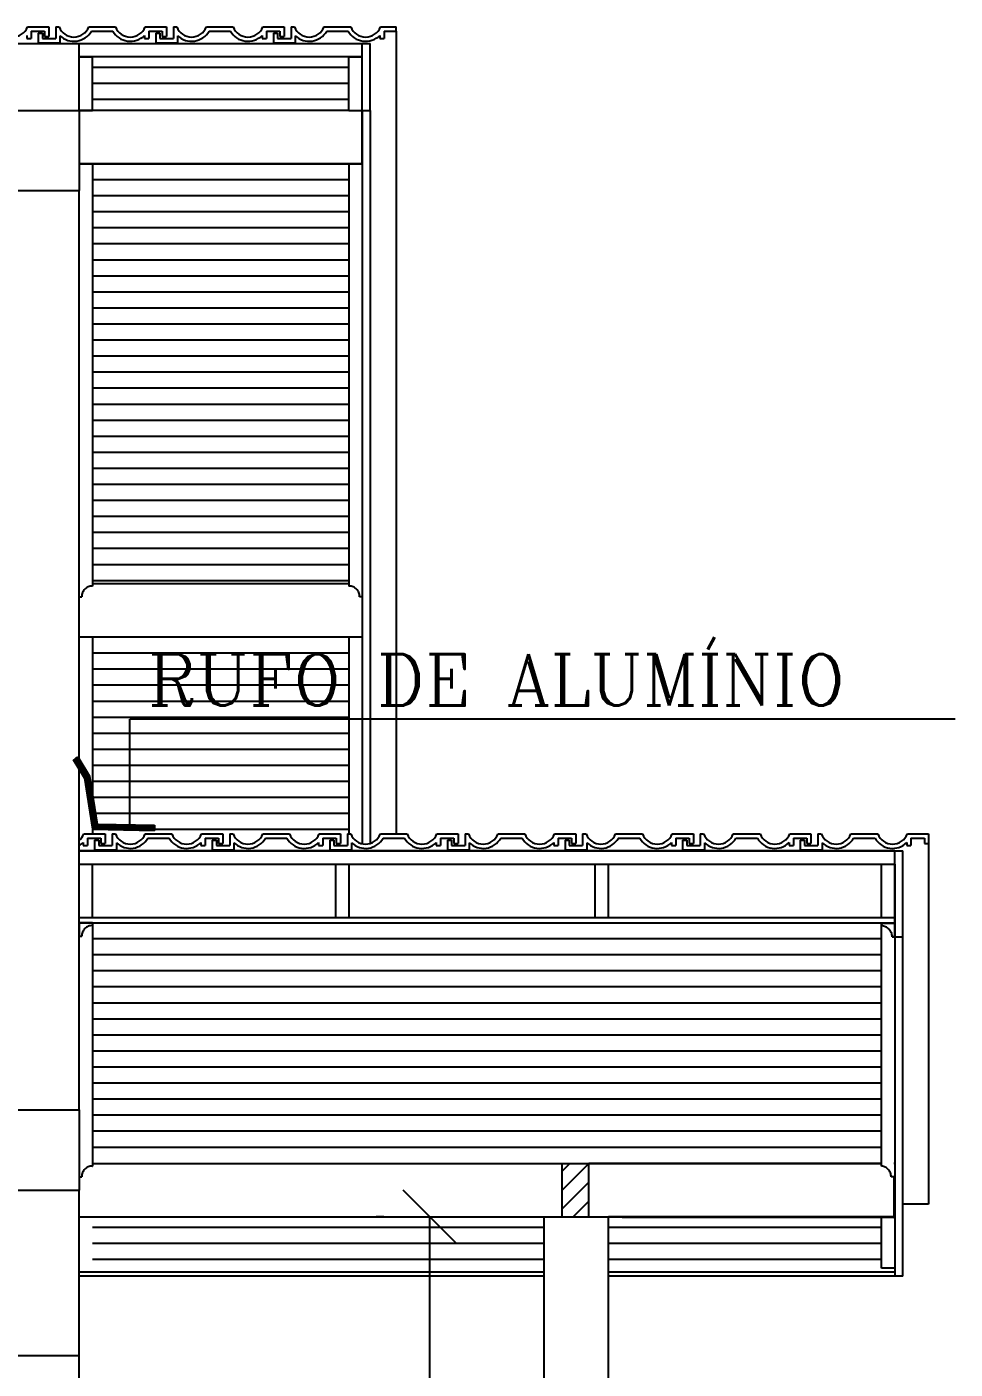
# Model space of a CAD drawing. Extents: x -36 to 60, y 199 to 483.
# Drawn here: x 4.148 to 5.884, y 202.285 to 204.796 of the extents above; entities that cross this region are included whole.
import ezdxf

# ---------------------------------------------------------------- set-up
doc = ezdxf.new("R2010")
doc.units = 0
doc.header["$LTSCALE"] = 20
doc.linetypes.add('DASHED2', pattern=[0.375, 0.25, -0.125])
doc.layers.get('0').update_dxf_attribs({"linetype": 'CONTINUOUS'})
doc.layers.get('DEFPOINTS').update_dxf_attribs({"linetype": 'CONTINUOUS'})
for name, color, linetype in [('CONCRETO', 5, 'CONTINUOUS'), ('CORTE', 244, 'CONTINUOUS'), ('MADEIRAME', 244, 'CONTINUOUS'), ('PAREDE', 7, 'CONTINUOUS'), ('PISO', 244, 'CONTINUOUS'), ('TELHA', 3, 'CONTINUOUS'), ('TEXTO', 1, 'CONTINUOUS'), ('VISTAL', 30, 'CONTINUOUS'), ('VISTAP', 244, 'CONTINUOUS')]:
    doc.layers.add(name, color=color, linetype=linetype)
doc.styles.add('ROMANC', font='romanc')
doc.dimstyles.get("Standard").update_dxf_attribs({"dimscale": 0, "dimtxt": 0.1, "dimasz": 0.05, "dimexe": 0.1, "dimexo": 0.062, "dimgap": 0.05, "dimtad": 1, "dimtoh": 1, "dimzin": 0, "dimtxsty": 'ROMANC', "dimblk1": 'DOT', "dimblk2": 'DOT', "dimsah": 1, "dimcen": 0.09, "dimclrd": 202, "dimclre": 202, "dimclrt": 244, "dimazin": 3, "dimtfac": 1, "dimtofl": 0, "dimtmove": 0, "dimatfit": 3, "dimtolj": 1, "dimtzin": 0})

# ---------------------------------------------------------------- blocks, each defined once
blk = doc.blocks.new('*X24')
at = {"color": 0, "linetype": 'CONTINUOUS'}
for p, q in [((24.8502, 242.6391), (24.9001, 242.689)), ((24.8502, 242.6744), (24.8648, 242.689)), ((24.8502, 242.6037), (24.9002, 242.6537)), ((24.8708, 242.589), (24.9002, 242.6184))]:
    blk.add_line(p, q, dxfattribs=at)
blk = doc.blocks.new('*X27')
at = {"color": 0, "linetype": 'CONTINUOUS'}
for p, q in [((23.9371, 243.4425), (23.9425, 243.4479)), ((23.9378, 243.4414), (23.945, 243.4486)), ((23.9384, 243.4403), (23.9457, 243.4476)), ((23.9391, 243.4392), (23.9464, 243.4465)), ((23.9398, 243.4381), (23.947, 243.4454)), ((23.9404, 243.437), (23.9477, 243.4443)), ((23.9411, 243.4359), (23.9484, 243.4432)), ((23.9418, 243.4348), (23.9491, 243.4421)), ((23.9425, 243.4337), (23.9497, 243.441)), ((23.9431, 243.4326), (23.9504, 243.4399)), ((23.9438, 243.4315), (23.9511, 243.4388)), ((23.9445, 243.4304), (23.9517, 243.4377)), ((23.9451, 243.4293), (23.9524, 243.4366)), ((23.9458, 243.4282), (23.9531, 243.4355)), ((23.9465, 243.4271), (23.9538, 243.4344)), ((23.9472, 243.426), (23.9544, 243.4333)), ((23.9478, 243.4249), (23.9551, 243.4322)), ((23.9485, 243.4238), (23.9558, 243.4311)), ((23.9492, 243.4227), (23.9564, 243.43)), ((23.9498, 243.4216), (23.9571, 243.4289)), ((23.9505, 243.4205), (23.9578, 243.4278)), ((23.9512, 243.4194), (23.9585, 243.4267)), ((23.9518, 243.4183), (23.9591, 243.4256)), ((23.9525, 243.4173), (23.9598, 243.4245)), ((23.9532, 243.4162), (23.9605, 243.4234)), ((23.9539, 243.4151), (23.9611, 243.4223)), ((23.9545, 243.414), (23.9618, 243.4212)), ((23.9552, 243.4129), (23.9625, 243.4201)), ((23.9559, 243.4118), (23.9631, 243.419)), ((23.9565, 243.4107), (23.9638, 243.4179)), ((23.9572, 243.4095), (23.9645, 243.4168)), ((23.9574, 243.408), (23.9652, 243.4158)), ((23.9576, 243.4064), (23.9658, 243.4147)), ((23.9579, 243.4049), (23.9665, 243.4136)), ((23.9581, 243.4034), (23.9669, 243.4121)), ((23.9583, 243.4019), (23.9671, 243.4106)), ((23.9586, 243.4003), (23.9673, 243.4091)), ((23.9588, 243.3988), (23.9676, 243.4076)), ((23.9591, 243.3973), (23.9678, 243.406)), ((23.9593, 243.3957), (23.9681, 243.4045)), ((23.9595, 243.3942), (23.9683, 243.403)), ((23.9598, 243.3927), (23.9685, 243.4014)), ((23.96, 243.3912), (23.9688, 243.3999)), ((23.9603, 243.3896), (23.969, 243.3984)), ((23.9605, 243.3881), (23.9692, 243.3969)), ((23.9607, 243.3866), (23.9695, 243.3953)), ((23.961, 243.385), (23.9697, 243.3938)), ((23.9612, 243.3835), (23.97, 243.3923)), ((23.9615, 243.382), (23.9702, 243.3907)), ((23.9617, 243.3805), (23.9704, 243.3892)), ((23.9619, 243.3789), (23.9707, 243.3877)), ((23.9622, 243.3774), (23.9709, 243.3862)), ((23.9624, 243.3759), (23.9712, 243.3846)), ((23.9626, 243.3743), (23.9714, 243.3831)), ((23.9629, 243.3728), (23.9716, 243.3816)), ((23.9631, 243.3713), (23.9719, 243.38)), ((23.9634, 243.3698), (23.9721, 243.3785)), ((23.9636, 243.3682), (23.9721, 243.3767)), ((23.9638, 243.3667), (23.9721, 243.3749)), ((23.9641, 243.3652), (23.9728, 243.3739)), ((23.9643, 243.3636), (23.9731, 243.3724)), ((23.9646, 243.3621), (23.9733, 243.3709)), ((23.9648, 243.3606), (23.9736, 243.3693)), ((23.965, 243.3591), (23.9738, 243.3678)), ((23.9653, 243.3575), (23.974, 243.3663)), ((23.9655, 243.356), (23.9743, 243.3648)), ((23.9658, 243.3545), (23.9745, 243.3632)), ((23.966, 243.3529), (23.9747, 243.3617)), ((23.9662, 243.3514), (23.975, 243.3602)), ((23.9665, 243.3499), (23.9752, 243.3586)), ((23.9667, 243.3484), (23.9755, 243.3571)), ((23.9669, 243.3468), (23.9757, 243.3556)), ((23.9672, 243.3453), (23.9759, 243.3541)), ((23.9674, 243.3438), (23.9762, 243.3525)), ((23.9677, 243.3422), (23.9764, 243.351)), ((23.9679, 243.3407), (23.9767, 243.3495)), ((23.9681, 243.3392), (23.9769, 243.3479)), ((23.9684, 243.3377), (23.9771, 243.3464)), ((23.9686, 243.3361), (23.9774, 243.3449)), ((23.9689, 243.3346), (23.9776, 243.3434)), ((23.9691, 243.3331), (23.9779, 243.3418)), ((23.9693, 243.3315), (23.9781, 243.3403)), ((23.9696, 243.33), (23.9783, 243.3388)), ((23.9698, 243.3285), (23.9786, 243.3372)), ((23.9701, 243.327), (23.9788, 243.3357)), ((23.9703, 243.3254), (23.979, 243.3342)), ((23.9705, 243.3239), (23.9793, 243.3326)), ((23.9708, 243.3224), (23.9795, 243.3311)), ((23.971, 243.3208), (23.9798, 243.3296)), ((23.9713, 243.3193), (23.98, 243.3281)), ((23.9715, 243.3178), (23.9802, 243.3265)), ((23.9717, 243.3163), (23.9805, 243.325)), ((23.972, 243.3147), (23.9811, 243.3238)), ((23.973, 243.314), (23.9828, 243.3238)), ((23.9747, 243.314), (23.9846, 243.3238)), ((23.9765, 243.3139), (23.9863, 243.3237)), ((23.9782, 243.3139), (23.988, 243.3237)), ((23.98, 243.3139), (23.9898, 243.3237)), ((23.9817, 243.3138), (23.9915, 243.3236)), ((23.9834, 243.3138), (23.9932, 243.3236)), ((23.9852, 243.3138), (23.995, 243.3236)), ((23.9869, 243.3137), (23.9967, 243.3235)), ((23.9886, 243.3137), (23.9984, 243.3235)), ((23.9904, 243.3137), (24.0002, 243.3235)), ((23.9921, 243.3136), (24.0019, 243.3234)), ((23.9938, 243.3136), (24.0036, 243.3234)), ((23.9956, 243.3136), (24.0054, 243.3234)), ((23.9973, 243.3135), (24.0071, 243.3233)), ((23.999, 243.3135), (24.0088, 243.3233)), ((24.0008, 243.3135), (24.0106, 243.3233)), ((24.0025, 243.3134), (24.0123, 243.3232)), ((24.0042, 243.3134), (24.014, 243.3232)), ((24.006, 243.3134), (24.0158, 243.3232)), ((24.0077, 243.3133), (24.0175, 243.3231)), ((24.0094, 243.3133), (24.0192, 243.3231)), ((24.0112, 243.3133), (24.021, 243.3231)), ((24.0129, 243.3132), (24.0227, 243.323)), ((24.0146, 243.3132), (24.0245, 243.323)), ((24.0164, 243.3132), (24.0262, 243.323)), ((24.0181, 243.3131), (24.0279, 243.3229)), ((24.0198, 243.3131), (24.0297, 243.3229)), ((24.0216, 243.3131), (24.0314, 243.3229)), ((24.0233, 243.313), (24.0331, 243.3228)), ((24.025, 243.313), (24.0349, 243.3228)), ((24.0268, 243.313), (24.0366, 243.3228)), ((24.0285, 243.3129), (24.0383, 243.3227)), ((24.0302, 243.3129), (24.0401, 243.3227)), ((24.032, 243.3129), (24.0418, 243.3227)), ((24.0337, 243.3128), (24.0435, 243.3226)), ((24.0355, 243.3128), (24.0453, 243.3226)), ((24.0372, 243.3128), (24.047, 243.3226)), ((24.0389, 243.3127), (24.0487, 243.3225)), ((24.0407, 243.3127), (24.0505, 243.3225)), ((24.0424, 243.3127), (24.0522, 243.3225)), ((24.0441, 243.3126), (24.0539, 243.3224)), ((24.0459, 243.3126), (24.0557, 243.3224)), ((24.0476, 243.3126), (24.0574, 243.3224)), ((24.0493, 243.3125), (24.0591, 243.3223)), ((24.0511, 243.3125), (24.0609, 243.3223)), ((24.0528, 243.3125), (24.0626, 243.3223)), ((24.0545, 243.3124), (24.0643, 243.3222)), ((24.0563, 243.3124), (24.0661, 243.3222)), ((24.058, 243.3124), (24.0678, 243.3222)), ((24.0597, 243.3123), (24.0695, 243.3221)), ((24.0615, 243.3123), (24.0713, 243.3221)), ((24.0632, 243.3123), (24.073, 243.3221)), ((24.0649, 243.3122), (24.0747, 243.322)), ((24.0667, 243.3122), (24.0765, 243.322)), ((24.0684, 243.3122), (24.0782, 243.322)), ((24.0701, 243.3121), (24.08, 243.3219)), ((24.0719, 243.3121), (24.0817, 243.3219)), ((24.0736, 243.3121), (24.0834, 243.3219)), ((24.0753, 243.312), (24.0852, 243.3218)), ((24.0771, 243.312), (24.0869, 243.3218)), ((24.0788, 243.312), (24.0881, 243.3213)), ((24.0805, 243.3119), (24.0881, 243.3195)), ((24.0823, 243.3119), (24.088, 243.3177)), ((24.084, 243.3119), (24.088, 243.3159)), ((24.0857, 243.3118), (24.088, 243.314)), ((24.0875, 243.3118), (24.0879, 243.3122))]:
    blk.add_line(p, q, dxfattribs=at)
blk = doc.blocks.new('_OBLIQUE')
at = {"color": 0, "linetype": 'BYBLOCK'}
blk.add_line((-0.5, -0.5), (0.5, 0.5), dxfattribs=at)
blk = doc.blocks.new('*D121')
at = {"color": 30, "linetype": 'BYBLOCK'}
for p, q in [((4.8153, 202.5697), (4.8011, 202.5697)), ((4.9011, 200.0097), (4.9011, 202.5697)), ((4.8253, 200.0097), (4.8011, 200.0097))]:
    blk.add_line(p, q, dxfattribs=at)
at = {"layer": 'DEFPOINTS', "color": 0, "linetype": 'BYBLOCK'}
for p in [(4.9011, 202.5697), (5.1153, 202.5697), (5.1253, 200.0097)]:
    blk.add_point(p, dxfattribs=at)
at = {"color": 30, "linetype": 'BYBLOCK', "xscale": 0.1, "yscale": 0.1, "zscale": 0.1}
for p, rotation in [((4.9011, 202.5697), 90), ((4.9011, 200.0097), 270)]:
    blk.add_blockref('_OBLIQUE', p, dxfattribs=dict(at, rotation=rotation))
at = {"color": 244, "linetype": 'BYBLOCK', "insert": (4.8011, 201.2897), "char_height": 0.1, "attachment_point": 5, "rotation": 90, "style": 'ROMANC'}
blk.add_mtext('\\A1;2.56', dxfattribs=at)

msp = doc.modelspace()

# ---------------------------------------------------------------- linework, layer by layer
at = {"layer": 'CONCRETO', "color": 5, "linetype": 'CONTINUOUS'}
for p, q in [((4.1153, 204.6397), (4.2453, 204.6397)), ((4.2453, 204.6397), (4.2453, 204.4897)), ((4.1153, 204.4897), (4.2453, 204.4897)), ((4.2453, 202.3097), (4.1153, 202.3097)), ((4.2453, 202.2597), (4.2453, 202.3097))]:
    msp.add_line(p, q, dxfattribs=at)
at = {"layer": 'CONCRETO', "linetype": 'CONTINUOUS'}
for p, q in [((4.2453, 204.6197), (4.2453, 204.4897)), ((4.1153, 202.7697), (4.2453, 202.7697)), ((4.2453, 202.7697), (4.2453, 202.6197)), ((4.1153, 202.6197), (4.2453, 202.6197))]:
    msp.add_line(p, q, dxfattribs=at)
at = {"layer": 'CONCRETO', "color": 244}
msp.add_line((5.7708, 203.2547), (4.2453, 203.2547), dxfattribs=at)
at = {"layer": 'CONCRETO', "color": 30, "linetype": 'CONTINUOUS'}
for p, q in [((4.2453, 203.2547), (5.7857, 203.2547)), ((4.2453, 202.5697), (5.1153, 202.5697))]:
    msp.add_line(p, q, dxfattribs=at)
at = {"layer": 'CONCRETO', "color": 244, "linetype": 'CONTINUOUS'}
for p, q in [((4.2453, 203.2297), (5.7708, 203.2297)), ((4.2453, 203.1297), (5.7708, 203.1297)), ((4.2453, 203.1197), (5.7708, 203.1197))]:
    msp.add_line(p, q, dxfattribs=at)
at = {"layer": 'CORTE', "color": 244, "linetype": 'CONTINUOUS'}
for p, q in [((4.1488, 204.7959), (4.1886, 204.7959)), ((4.1886, 204.7959), (4.1886, 204.7779)), ((4.2016, 204.7959), (4.2079, 204.7959)), ((4.2016, 204.7959), (4.2016, 204.7739)), ((4.2633, 204.7959), (4.3135, 204.7959)), ((4.3688, 204.7959), (4.4086, 204.7959)), ((4.4086, 204.7959), (4.4086, 204.7779)), ((4.4086, 204.7959), (4.4086, 204.7779)), ((4.4216, 204.7959), (4.4279, 204.7959)), ((4.4216, 204.7959), (4.4216, 204.7739)), ((4.4833, 204.7959), (4.5335, 204.7959)), ((4.5888, 204.7959), (4.6286, 204.7959)), ((4.6286, 204.7959), (4.6286, 204.7779)), ((4.6286, 204.7959), (4.6286, 204.7779)), ((4.6416, 204.7959), (4.6479, 204.7959)), ((4.6416, 204.7959), (4.6416, 204.7739)), ((4.7033, 204.7959), (4.7535, 204.7959)), ((4.8088, 204.7959), (4.8384, 204.7959)), ((4.1476, 204.7798), (4.1476, 204.7739)), ((4.1476, 204.7739), (4.1556, 204.7739)), ((4.1556, 204.7879), (4.1806, 204.7879)), ((4.1556, 204.7879), (4.1556, 204.7739)), ((4.1686, 204.7839), (4.1686, 204.7659)), ((4.1686, 204.7839), (4.1766, 204.7839)), ((4.1686, 204.7659), (4.2096, 204.7659)), ((4.1766, 204.7839), (4.1766, 204.7739)), ((4.1766, 204.7739), (4.2016, 204.7739)), ((4.1806, 204.7879), (4.1806, 204.7779)), ((4.1806, 204.7779), (4.1886, 204.7779)), ((4.2096, 204.7793), (4.2096, 204.7659)), ((4.2683, 204.7879), (4.3084, 204.7879)), ((4.3676, 204.7798), (4.3676, 204.7739)), ((4.3676, 204.7739), (4.3756, 204.7739)), ((4.3756, 204.7879), (4.4006, 204.7879)), ((4.3756, 204.7879), (4.3756, 204.7739)), ((4.3886, 204.7839), (4.3886, 204.7659)), ((4.3886, 204.7839), (4.3966, 204.7839)), ((4.3886, 204.7659), (4.4296, 204.7659)), ((4.3966, 204.7839), (4.3966, 204.7739)), ((4.3966, 204.7739), (4.4216, 204.7739)), ((4.4006, 204.7879), (4.4006, 204.7779)), ((4.4006, 204.7879), (4.4006, 204.7779)), ((4.4006, 204.7779), (4.4086, 204.7779)), ((4.4006, 204.7779), (4.4086, 204.7779)), ((4.4296, 204.7793), (4.4296, 204.7659)), ((4.4883, 204.7879), (4.5284, 204.7879)), ((4.5876, 204.7798), (4.5876, 204.7739)), ((4.5876, 204.7739), (4.5956, 204.7739)), ((4.5956, 204.7879), (4.6206, 204.7879)), ((4.5956, 204.7879), (4.5956, 204.7739)), ((4.6086, 204.7839), (4.6086, 204.7659)), ((4.6086, 204.7839), (4.6166, 204.7839)), ((4.6086, 204.7659), (4.6496, 204.7659)), ((4.6166, 204.7839), (4.6166, 204.7739)), ((4.6166, 204.7739), (4.6416, 204.7739)), ((4.6206, 204.7879), (4.6206, 204.7779)), ((4.6206, 204.7879), (4.6206, 204.7779)), ((4.6206, 204.7779), (4.6286, 204.7779)), ((4.6206, 204.7779), (4.6286, 204.7779)), ((4.6496, 204.7793), (4.6496, 204.7659)), ((4.7083, 204.7879), (4.7484, 204.7879)), ((4.8076, 204.7798), (4.8076, 204.7739)), ((4.8076, 204.7739), (4.8156, 204.7739)), ((4.8156, 204.7879), (4.8384, 204.7879)), ((4.8156, 204.7879), (4.8156, 204.7739)), ((4.2542, 203.2861), (4.294, 203.2861)), ((4.294, 203.2861), (4.294, 203.2681)), ((4.307, 203.2861), (4.3133, 203.2861)), ((4.307, 203.2861), (4.307, 203.2641)), ((4.3687, 203.2861), (4.4188, 203.2861)), ((4.4742, 203.2861), (4.514, 203.2861)), ((4.514, 203.2861), (4.514, 203.2681)), ((4.527, 203.2861), (4.5333, 203.2861)), ((4.527, 203.2861), (4.527, 203.2641)), ((4.5887, 203.2861), (4.6388, 203.2861)), ((4.6942, 203.2861), (4.734, 203.2861)), ((4.734, 203.2861), (4.734, 203.2681)), ((4.747, 203.2861), (4.7533, 203.2861)), ((4.747, 203.2861), (4.747, 203.2641)), ((4.8087, 203.2861), (4.8588, 203.2861)), ((4.9142, 203.2861), (4.954, 203.2861)), ((4.954, 203.2861), (4.954, 203.2681)), ((4.967, 203.2861), (4.9733, 203.2861)), ((4.967, 203.2861), (4.967, 203.2641)), ((5.0287, 203.2861), (5.0788, 203.2861)), ((5.1342, 203.2861), (5.174, 203.2861)), ((5.174, 203.2861), (5.174, 203.2681)), ((5.187, 203.2861), (5.1933, 203.2861)), ((5.187, 203.2861), (5.187, 203.2641)), ((5.2487, 203.2861), (5.2988, 203.2861)), ((5.3542, 203.2861), (5.394, 203.2861)), ((5.394, 203.2861), (5.394, 203.2681)), ((5.407, 203.2861), (5.4133, 203.2861)), ((5.407, 203.2861), (5.407, 203.2641)), ((5.4687, 203.2861), (5.5188, 203.2861)), ((5.5742, 203.2861), (5.614, 203.2861)), ((5.614, 203.2861), (5.614, 203.2681)), ((5.627, 203.2861), (5.6333, 203.2861)), ((5.627, 203.2861), (5.627, 203.2641)), ((5.6887, 203.2861), (5.7388, 203.2861)), ((5.7942, 203.2861), (5.834, 203.2861)), ((5.834, 203.2861), (5.834, 203.2681)), ((4.253, 203.27), (4.253, 203.2641)), ((4.253, 203.2641), (4.261, 203.2641)), ((4.261, 203.2781), (4.261, 203.2641)), ((4.261, 203.2781), (4.286, 203.2781)), ((4.274, 203.2741), (4.274, 203.2561)), ((4.274, 203.2741), (4.282, 203.2741)), ((4.282, 203.2741), (4.282, 203.2641)), ((4.282, 203.2641), (4.307, 203.2641)), ((4.286, 203.2781), (4.286, 203.2681)), ((4.286, 203.2681), (4.294, 203.2681)), ((4.315, 203.2695), (4.315, 203.2561)), ((4.3737, 203.2781), (4.4138, 203.2781)), ((4.473, 203.27), (4.473, 203.2641)), ((4.473, 203.2641), (4.481, 203.2641)), ((4.481, 203.2781), (4.481, 203.2641)), ((4.481, 203.2781), (4.506, 203.2781)), ((4.494, 203.2741), (4.494, 203.2561)), ((4.494, 203.2741), (4.502, 203.2741)), ((4.502, 203.2741), (4.502, 203.2641)), ((4.502, 203.2641), (4.527, 203.2641)), ((4.506, 203.2781), (4.506, 203.2681)), ((4.506, 203.2681), (4.514, 203.2681)), ((4.535, 203.2695), (4.535, 203.2561)), ((4.5937, 203.2781), (4.6338, 203.2781)), ((4.693, 203.27), (4.693, 203.2641)), ((4.693, 203.2641), (4.701, 203.2641)), ((4.701, 203.2781), (4.701, 203.2641)), ((4.701, 203.2781), (4.726, 203.2781)), ((4.714, 203.2741), (4.714, 203.2561)), ((4.714, 203.2741), (4.722, 203.2741)), ((4.722, 203.2741), (4.722, 203.2641)), ((4.722, 203.2641), (4.747, 203.2641)), ((4.726, 203.2781), (4.726, 203.2681)), ((4.726, 203.2681), (4.734, 203.2681)), ((4.755, 203.2695), (4.755, 203.2561)), ((4.8137, 203.2781), (4.8538, 203.2781)), ((4.913, 203.27), (4.913, 203.2641)), ((4.913, 203.2641), (4.921, 203.2641)), ((4.921, 203.2781), (4.946, 203.2781)), ((4.921, 203.2781), (4.921, 203.2641)), ((4.934, 203.2741), (4.934, 203.2561)), ((4.934, 203.2741), (4.942, 203.2741)), ((4.942, 203.2741), (4.942, 203.2641)), ((4.942, 203.2641), (4.967, 203.2641)), ((4.946, 203.2781), (4.946, 203.2681)), ((4.946, 203.2681), (4.954, 203.2681)), ((4.975, 203.2695), (4.975, 203.2561)), ((5.0337, 203.2781), (5.0738, 203.2781)), ((5.133, 203.27), (5.133, 203.2641)), ((5.133, 203.2641), (5.141, 203.2641)), ((5.141, 203.2781), (5.166, 203.2781)), ((5.141, 203.2781), (5.141, 203.2641)), ((5.154, 203.2741), (5.154, 203.2561)), ((5.154, 203.2741), (5.162, 203.2741)), ((5.162, 203.2741), (5.162, 203.2641)), ((5.162, 203.2641), (5.187, 203.2641)), ((5.166, 203.2781), (5.166, 203.2681)), ((5.166, 203.2681), (5.174, 203.2681)), ((5.195, 203.2695), (5.195, 203.2561)), ((5.2537, 203.2781), (5.2938, 203.2781)), ((5.353, 203.27), (5.353, 203.2641)), ((5.353, 203.2641), (5.361, 203.2641)), ((5.361, 203.2781), (5.361, 203.2641)), ((5.361, 203.2781), (5.386, 203.2781)), ((5.374, 203.2741), (5.374, 203.2561)), ((5.374, 203.2741), (5.382, 203.2741)), ((5.382, 203.2741), (5.382, 203.2641)), ((5.382, 203.2641), (5.407, 203.2641)), ((5.386, 203.2781), (5.386, 203.2681)), ((5.386, 203.2681), (5.394, 203.2681)), ((5.415, 203.2695), (5.415, 203.2561)), ((5.4737, 203.2781), (5.5138, 203.2781)), ((5.573, 203.27), (5.573, 203.2641)), ((5.573, 203.2641), (5.581, 203.2641)), ((5.581, 203.2781), (5.606, 203.2781)), ((5.581, 203.2781), (5.581, 203.2641)), ((5.594, 203.2741), (5.594, 203.2561)), ((5.594, 203.2741), (5.602, 203.2741)), ((5.602, 203.2741), (5.602, 203.2641)), ((5.602, 203.2641), (5.627, 203.2641)), ((5.606, 203.2781), (5.606, 203.2681)), ((5.606, 203.2681), (5.614, 203.2681)), ((5.635, 203.2695), (5.635, 203.2561)), ((5.6937, 203.2781), (5.7338, 203.2781)), ((5.793, 203.27), (5.793, 203.2641)), ((5.793, 203.2641), (5.801, 203.2641)), ((5.801, 203.2781), (5.826, 203.2781)), ((5.801, 203.2781), (5.801, 203.2641)), ((5.826, 203.2781), (5.826, 203.2681)), ((5.826, 203.2681), (5.834, 203.2681)), ((4.274, 203.2561), (4.315, 203.2561)), ((4.494, 203.2561), (4.535, 203.2561)), ((4.714, 203.2561), (4.755, 203.2561)), ((4.934, 203.2561), (4.975, 203.2561)), ((5.154, 203.2561), (5.195, 203.2561)), ((5.374, 203.2561), (5.415, 203.2561)), ((5.594, 203.2561), (5.635, 203.2561))]:
    msp.add_line(p, q, dxfattribs=at)
at = {"layer": 'CORTE', "linetype": 'CONTINUOUS'}
for p, q in [((4.7749, 204.6397), (4.7749, 204.7647)), ((4.7899, 204.6397), (4.7899, 204.7647)), ((4.2453, 204.7397), (4.2703, 204.7397)), ((4.2703, 204.6397), (4.2703, 204.7397)), ((4.7499, 204.6397), (4.7499, 204.7397)), ((4.7499, 204.7397), (4.7749, 204.7397)), ((4.2453, 204.6397), (4.2703, 204.6397)), ((4.7499, 204.6397), (4.7899, 204.6397)), ((5.7708, 203.0938), (5.7708, 203.2547)), ((5.7658, 203.0938), (5.7857, 203.0938))]:
    msp.add_line(p, q, dxfattribs=at)
at = {"layer": 'CORTE', "color": 244, "linetype": 'CONTINUOUS'}
for centre, radius, start, end in [((4.1211, 204.8066), 0.0297, 201.0517, 338.9483), ((4.2356, 204.8066), 0.0297, 201.0517, 338.9483), ((4.3411, 204.8066), 0.0297, 201.0517, 338.9483), ((4.4556, 204.8066), 0.0297, 201.0517, 338.9483), ((4.5611, 204.8066), 0.0297, 201.0517, 338.9483), ((4.6756, 204.8066), 0.0297, 201.0517, 338.9483), ((4.7811, 204.8066), 0.0297, 201.0517, 338.9483), ((4.2356, 204.8066), 0.0377, 226.3757, 330.3097), ((4.3411, 204.8066), 0.0377, 209.6903, 314.7051), ((4.4556, 204.8066), 0.0377, 226.3757, 330.3097), ((4.5611, 204.8066), 0.0377, 209.6903, 314.7051), ((4.6756, 204.8066), 0.0377, 226.3757, 330.3097), ((4.7811, 204.8066), 0.0377, 209.6903, 314.7051), ((4.2265, 203.2967), 0.0297, 309.3446, 338.9483), ((4.341, 203.2967), 0.0297, 201.0517, 338.9483), ((4.4465, 203.2967), 0.0297, 201.0517, 338.9483), ((4.561, 203.2967), 0.0297, 201.0517, 338.9483), ((4.6665, 203.2967), 0.0297, 201.0517, 338.9483), ((4.781, 203.2967), 0.0297, 201.0517, 338.9483), ((4.8865, 203.2967), 0.0297, 201.0517, 338.9483), ((5.001, 203.2967), 0.0297, 201.0517, 338.9483), ((5.1065, 203.2967), 0.0297, 201.0517, 338.9483), ((5.221, 203.2967), 0.0297, 201.0517, 338.9483), ((5.3265, 203.2967), 0.0297, 201.0517, 338.9483), ((5.441, 203.2967), 0.0297, 201.0517, 338.9483), ((5.5465, 203.2967), 0.0297, 201.0517, 338.9483), ((5.661, 203.2967), 0.0297, 201.0517, 338.9483), ((5.7665, 203.2967), 0.0297, 201.0517, 338.9483), ((4.2265, 203.2967), 0.0377, 299.9555, 314.7051), ((4.341, 203.2967), 0.0377, 226.3757, 330.3097), ((4.4465, 203.2967), 0.0377, 209.6903, 314.7051), ((4.561, 203.2967), 0.0377, 226.3757, 330.3097), ((4.6665, 203.2967), 0.0377, 209.6903, 314.7051), ((4.781, 203.2967), 0.0377, 226.3757, 330.3097), ((4.8865, 203.2967), 0.0377, 209.6903, 314.7051), ((5.001, 203.2967), 0.0377, 226.3757, 330.3097), ((5.1065, 203.2967), 0.0377, 209.6903, 314.7051), ((5.221, 203.2967), 0.0377, 226.3757, 330.3097), ((5.3265, 203.2967), 0.0377, 209.6903, 314.7051), ((5.441, 203.2967), 0.0377, 226.3757, 330.3097), ((5.5465, 203.2967), 0.0377, 209.6903, 314.7051), ((5.661, 203.2967), 0.0377, 226.3757, 330.3097), ((5.7665, 203.2967), 0.0377, 209.6903, 314.7051)]:
    msp.add_arc(centre, radius, start, end, dxfattribs=at)
at = {"layer": 'MADEIRAME', "color": 244, "linetype": 'CONTINUOUS'}
for p, q in [((4.8384, 204.7879), (4.8384, 204.7959)), ((4.7499, 204.6397), (4.2703, 204.6397)), ((4.7749, 204.5397), (4.7749, 204.6397)), ((4.2453, 204.5397), (4.7749, 204.5397)), ((4.2703, 203.7547), (4.7499, 203.7547)), ((4.7749, 203.7297), (4.7749, 203.6547)), ((4.2453, 203.6547), (4.7749, 203.6547)), ((4.2707, 202.6697), (5.7457, 202.6697)), ((5.1485, 202.6697), (5.1985, 202.6697)), ((5.7687, 202.6447), (5.7687, 202.5681)), ((5.7687, 202.5681), (4.2453, 202.5697)), ((5.1485, 202.5697), (5.1985, 202.5697))]:
    msp.add_line(p, q, dxfattribs=at)
at = {"layer": 'MADEIRAME', "color": 30, "linetype": 'CONTINUOUS'}
for p, q in [((4.2703, 203.6247), (4.7499, 203.6247)), ((4.2703, 203.5947), (4.7499, 203.5947)), ((4.2703, 203.5647), (4.7499, 203.5647)), ((4.2703, 203.5347), (4.7499, 203.5347)), ((4.2703, 203.5047), (4.7499, 203.5047)), ((4.2703, 203.4747), (4.7499, 203.4747)), ((4.2703, 203.4447), (4.7499, 203.4447)), ((4.2703, 203.4147), (4.7499, 203.4147)), ((4.2703, 203.3847), (4.7499, 203.3847)), ((4.2703, 203.3547), (4.7499, 203.3547)), ((4.2758, 203.3247), (4.7499, 203.3247)), ((4.3862, 203.2947), (4.7499, 203.2947)), ((4.2697, 202.6643), (4.2707, 202.6643)), ((5.1153, 202.5697), (5.2353, 202.5697))]:
    msp.add_line(p, q, dxfattribs=at)
at = {"layer": 'PAREDE', "color": 3, "linetype": 'CONTINUOUS'}
for p, q in [((4.1153, 204.7647), (4.2453, 204.7647)), ((4.2453, 204.6397), (4.2453, 204.7647)), ((4.2453, 204.6397), (4.2453, 204.7647)), ((4.2453, 203.426), (4.2453, 204.4897)), ((4.2453, 202.7697), (4.2453, 203.4068)), ((4.2453, 202.3097), (4.2453, 202.6197))]:
    msp.add_line(p, q, dxfattribs=at)
at = {"layer": 'PAREDE', "color": 30, "linetype": 'CONTINUOUS'}
for p, q in [((4.2342, 203.425), (4.2554, 203.3904)), ((4.2348, 203.4236), (4.2427, 203.4302)), ((4.2427, 203.4302), (4.2649, 203.394)), ((4.2554, 203.3904), (4.2703, 203.2947)), ((4.2649, 203.394), (4.2789, 203.3046)), ((4.2703, 203.2947), (4.3862, 203.2925)), ((4.2789, 203.3046), (4.3864, 203.3025)), ((4.3864, 203.3025), (4.3862, 203.2925))]:
    msp.add_line(p, q, dxfattribs=at)
at = {"layer": 'PISO', "color": 30, "linetype": 'CONTINUOUS'}
msp.add_line((4.34, 203.3001), (4.34, 203.5007), dxfattribs=at)
at = {"layer": 'TELHA', "color": 244, "linetype": 'CONTINUOUS'}
for p, q in [((5.834, 203.2681), (5.834, 202.5934)), ((5.834, 202.5934), (5.7857, 202.5934))]:
    msp.add_line(p, q, dxfattribs=at)
at = {"layer": 'TEXTO', "color": 30, "linetype": 'CONTINUOUS'}
msp.add_line((5.8836, 203.5007), (4.34, 203.5007), dxfattribs=at)
at = {"layer": 'VISTAL', "color": 244, "linetype": 'CONTINUOUS'}
for p, q in [((4.2453, 204.7647), (4.7749, 204.7647)), ((4.8384, 204.7879), (4.8384, 203.2861)), ((4.7749, 204.7397), (4.2453, 204.7397)), ((4.2453, 203.1297), (4.2453, 203.2297)), ((4.2703, 203.1297), (4.2703, 203.2297)), ((4.7253, 203.1297), (4.7253, 203.2297)), ((4.7503, 203.1297), (4.7503, 203.2297)), ((5.2103, 203.1297), (5.2103, 203.2297)), ((5.2353, 203.1297), (5.2353, 203.2297)), ((5.7457, 203.1297), (5.7457, 203.2297))]:
    msp.add_line(p, q, dxfattribs=at)
at = {"layer": 'VISTAL', "linetype": 'CONTINUOUS'}
for p, q in [((4.7499, 204.7197), (4.2703, 204.7197)), ((4.7499, 204.6897), (4.2703, 204.6897)), ((4.7499, 204.6397), (4.2453, 204.6397)), ((4.7499, 204.6597), (4.2703, 204.6597)), ((4.7749, 204.6397), (4.7749, 203.2677)), ((4.7899, 204.6397), (4.7899, 203.2684)), ((4.7749, 204.5397), (4.2453, 204.5397)), ((4.2703, 204.5397), (4.2703, 203.7498)), ((4.7499, 204.5397), (4.7499, 203.7498)), ((4.7499, 204.5097), (4.2703, 204.5097)), ((4.7499, 204.4797), (4.2703, 204.4797)), ((4.7499, 204.4497), (4.2703, 204.4497)), ((4.7499, 204.4197), (4.2703, 204.4197)), ((4.7499, 204.3897), (4.2703, 204.3897)), ((4.7499, 204.3597), (4.2703, 204.3597)), ((4.7499, 204.3297), (4.2703, 204.3297)), ((4.7499, 204.2997), (4.2703, 204.2997)), ((4.7499, 204.2697), (4.2703, 204.2697)), ((4.7499, 204.2397), (4.2703, 204.2397)), ((4.7499, 204.2097), (4.2703, 204.2097)), ((4.7499, 204.1797), (4.2703, 204.1797)), ((4.7499, 204.1497), (4.2703, 204.1497)), ((4.7499, 204.1197), (4.2703, 204.1197)), ((4.7499, 204.0897), (4.2703, 204.0897)), ((4.7499, 204.0597), (4.2703, 204.0597)), ((4.7499, 204.0297), (4.2703, 204.0297)), ((4.7499, 203.9997), (4.2703, 203.9997)), ((4.7499, 203.9697), (4.2703, 203.9697)), ((4.7499, 203.9397), (4.2703, 203.9397)), ((4.7499, 203.9097), (4.2703, 203.9097)), ((4.7499, 203.8797), (4.2703, 203.8797)), ((4.7499, 203.8497), (4.2703, 203.8497)), ((4.7499, 203.8197), (4.2703, 203.8197)), ((4.7499, 203.7897), (4.2703, 203.7897)), ((4.7499, 203.7597), (4.2703, 203.7597)), ((4.2703, 203.6547), (4.2703, 203.3547)), ((4.7499, 203.6547), (4.7499, 203.2861)), ((4.2703, 203.2947), (4.2703, 203.2861)), ((5.7708, 203.2297), (5.7708, 202.4584)), ((4.2707, 203.1197), (4.2707, 202.6643)), ((5.7457, 202.6647), (5.7457, 203.1197)), ((5.7857, 202.4584), (5.7857, 203.1297)), ((5.7457, 202.4734), (5.7457, 202.5697)), ((5.1153, 202.4659), (4.2453, 202.4659)), ((5.1153, 202.4584), (4.2453, 202.4584)), ((5.7707, 202.4659), (5.2353, 202.4659)), ((5.7857, 202.4584), (5.2353, 202.4584)), ((5.7707, 202.4734), (5.7457, 202.4734))]:
    msp.add_line(p, q, dxfattribs=at)
at = {"layer": 'VISTAL', "color": 30}
for p, q in [((5.7457, 203.0897), (4.2707, 203.0897)), ((5.7457, 203.0597), (4.2707, 203.0597)), ((5.7457, 203.0297), (4.2707, 203.0297)), ((5.7457, 202.9997), (4.2707, 202.9997)), ((5.7457, 202.9697), (4.2707, 202.9697)), ((5.7457, 202.9397), (4.2707, 202.9397)), ((5.7457, 202.9097), (4.2707, 202.9097)), ((5.7457, 202.8797), (4.2707, 202.8797)), ((5.7457, 202.8497), (4.2707, 202.8497)), ((5.7457, 202.8197), (4.2707, 202.8197)), ((5.7457, 202.7897), (4.2707, 202.7897)), ((5.7457, 202.7597), (4.2707, 202.7597)), ((5.7457, 202.7297), (4.2707, 202.7297)), ((5.7457, 202.6997), (4.2707, 202.6997)), ((5.7457, 202.6697), (5.1985, 202.6697)), ((5.7457, 202.6697), (5.2607, 202.6697)), ((5.7707, 202.6697), (5.7687, 202.6697)), ((5.7707, 202.5697), (5.2353, 202.5697)), ((5.1153, 202.5497), (4.2707, 202.5497)), ((5.7457, 202.5497), (5.2353, 202.5497)), ((5.1153, 202.5197), (4.2707, 202.5197)), ((5.7457, 202.5197), (5.2353, 202.5197)), ((5.1153, 202.4897), (4.2707, 202.4897)), ((5.7457, 202.4897), (5.2353, 202.4897))]:
    msp.add_line(p, q, dxfattribs=at)
at = {"layer": 'VISTAP', "linetype": 'CONTINUOUS'}
for p, q in [((4.7749, 204.7647), (4.7899, 204.7647)), ((5.7708, 203.2547), (5.7857, 203.2547)), ((5.7708, 203.2547), (5.7857, 203.2547)), ((5.7857, 203.0938), (5.7857, 203.2547))]:
    msp.add_line(p, q, dxfattribs=at)
at = {"layer": 'VISTAP', "color": 30, "linetype": 'DASHED2'}
for p, q in [((4.2453, 203.7297), (4.2503, 203.7297)), ((4.7749, 203.7297), (4.77, 203.7297)), ((4.2453, 202.6447), (4.2503, 202.6447)), ((5.7687, 202.6447), (5.7638, 202.6447))]:
    msp.add_line(p, q, dxfattribs=at)
at = {"layer": 'VISTAP', "linetype": 'DASHED2'}
for p, q in [((4.2453, 203.1197), (4.2453, 203.0947)), ((4.2703, 203.1197), (4.2453, 203.1197)), ((4.2703, 203.1197), (4.2703, 203.1148)), ((5.7457, 203.1188), (5.7707, 203.1188)), ((5.7457, 203.1188), (5.7457, 203.1139)), ((5.7707, 203.1188), (5.7707, 203.0938)), ((4.2453, 203.0947), (4.2503, 203.0947)), ((5.7707, 203.0938), (5.7658, 203.0938))]:
    msp.add_line(p, q, dxfattribs=at)
at = {"layer": 'VISTAP', "color": 244, "linetype": 'CONTINUOUS'}
for p, q in [((5.1485, 202.5697), (5.1485, 202.6697)), ((5.1985, 202.5697), (5.1985, 202.6697)), ((5.1153, 200.0797), (5.1153, 202.5697)), ((5.2353, 200.0798), (5.2353, 202.5697))]:
    msp.add_line(p, q, dxfattribs=at)
at = {"layer": 'VISTAP', "color": 30, "linetype": 'DASHED2'}
for centre, start, end in [((4.2703, 203.7297), 90, 180), ((4.7499, 203.7297), 0, 90), ((4.2703, 202.6447), 90, 180), ((5.7437, 202.6447), 0, 84.2968)]:
    msp.add_arc(centre, 0.0201, start, end, dxfattribs=at)
at = {"layer": 'VISTAP', "linetype": 'DASHED2'}
for centre, start, end in [((4.2703, 203.0947), 90, 180), ((5.7457, 203.0938), 0, 90)]:
    msp.add_arc(centre, 0.0201, start, end, dxfattribs=at)

# ---------------------------------------------------------------- block references
at = {"layer": 'MADEIRAME', "color": 244, "linetype": 'CONTINUOUS'}
msp.add_blockref('*X24', (-19.7017, -40.0193), dxfattribs=at)
at = {"layer": 'PAREDE', "color": 30, "linetype": 'CONTINUOUS'}
msp.add_blockref('*X27', (-19.7017, -40.0193), dxfattribs=at)

# ---------------------------------------------------------------- texts
at = {"layer": 'TEXTO', "color": 244, "linetype": 'CONTINUOUS', "style": 'ROMANC'}
msp.add_text('RUFO DE ALUMÍNIO', height=0.096, dxfattribs=at).set_placement((4.3739, 203.5262))

# ---------------------------------------------------------------- dimensions: what is measured, and where the dimension line sits
at = {"layer": 'MADEIRAME', "color": 244, "linetype": 'CONTINUOUS'}
dim = msp.add_linear_dim(base=(4.9011, 202.5697), p1=(5.1253, 200.0097), p2=(5.1153, 202.5697), angle=90, dimstyle='STANDARD', override={"dimtxt": 0.1, "dimasz": 0.1, "dimexo": 0.3, "dimtoh": 0, "dimblk1": 'OBLIQUE', "dimblk2": 'OBLIQUE', "dimclrd": 30, "dimclre": 30, "dimclrt": 244}, dxfattribs=at)
dim.commit()
dim.dimension.update_dxf_attribs({"geometry": '*D121', "text_midpoint": (4.8011, 201.2897)})

doc.saveas('drawing.dxf')
